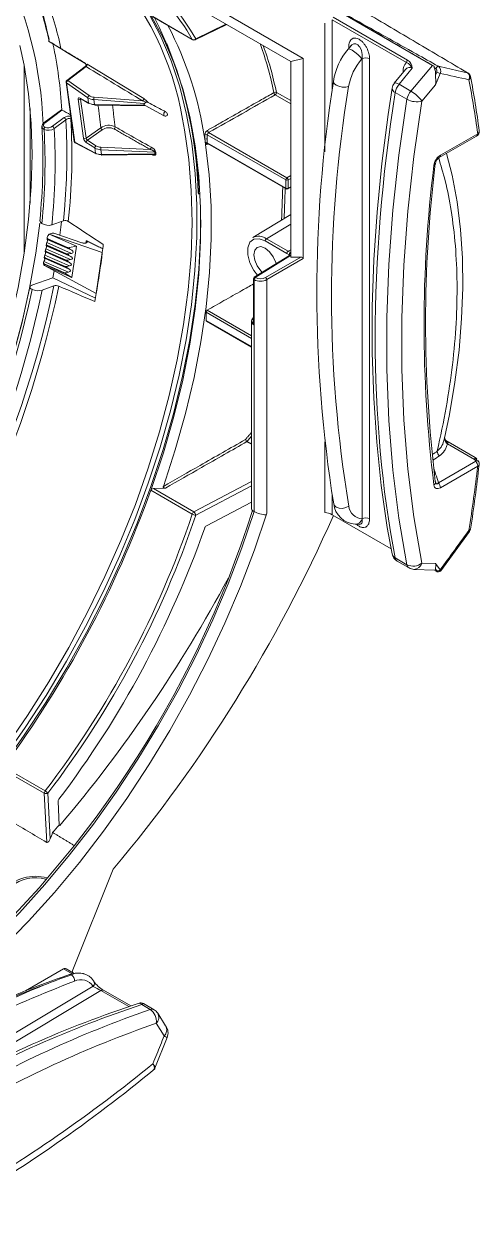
# Model space of a CAD drawing. Extents: x 9.3 to 87, y 1.1 to 68.8.
# Drawn here: x 19.11 to 21.67, y 48.44 to 55.1 of the extents above; entities that cross this region are included whole.
import ezdxf

# ---------------------------------------------------------------- set-up
doc = ezdxf.new("R2010")
doc.units = 0
doc.header["$MEASUREMENT"] = 0
doc.linetypes.add('SLD-Solid', pattern=[0])
doc.layers.add('OBJECT', color=7, linetype='CONTINUOUS')

msp = doc.modelspace()

# ---------------------------------------------------------------- linework, layer by layer
at = {"layer": 'OBJECT', "linetype": 'SLD-Solid', "lineweight": 15}
for p, q in [((19.9478, 55.3276), (20.6813, 54.904)), ((19.8875, 55.3047), (20.6106, 54.8871)), ((19.8293, 55.1419), (20.0605, 55.0085)), ((19.8368, 55.1385), (20.0586, 55.0104)), ((20.844, 54.7291), (20.844, 55.1213)), ((21.2611, 54.8805), (20.844, 55.1213)), ((20.8496, 55.1353), (21.2668, 54.8945)), ((20.8569, 55.1815), (21.4056, 54.8647)), ((20.0746, 55.008), (20.2516, 55.0945)), ((20.0779, 55.0143), (20.2472, 55.097)), ((20.8016, 55.1017), (20.8016, 54.3803)), ((20.9492, 54.9758), (20.9335, 54.9568)), ((20.9363, 54.9692), (20.9363, 54.9556)), ((19.1154, 54.8646), (19.1154, 53.8131)), ((19.4573, 54.8589), (19.354, 54.7808)), ((19.4628, 54.8579), (19.3595, 54.7798)), ((19.4602, 54.8757), (19.4626, 54.8646)), ((19.7859, 54.6785), (19.4683, 54.8711)), ((20.6813, 54.904), (20.6106, 54.8871)), ((20.6106, 54.8871), (20.6106, 53.7892)), ((20.6813, 54.904), (20.6813, 53.7811)), ((21.0098, 54.9008), (21.0109, 54.9021)), ((21.0109, 54.9021), (21.0109, 52.321)), ((21.0529, 52.3206), (21.0529, 54.9019)), ((21.4056, 54.8647), (21.2845, 54.7205)), ((21.2551, 54.842), (21.192, 54.7649)), ((21.2185, 54.7586), (21.2929, 54.8496)), ((21.2446, 54.8291), (21.241, 54.8316)), ((21.241, 54.8316), (21.241, 54.8248)), ((21.423, 54.8105), (21.4298, 54.8273)), ((21.4495, 54.8201), (21.4238, 54.7559)), ((19.3501, 54.7715), (19.3963, 54.4373)), ((19.3528, 54.7677), (19.3991, 54.4336)), ((19.4727, 54.6835), (19.3528, 54.7677)), ((19.3595, 54.7798), (19.4793, 54.6956)), ((20.0084, 54.7216), (20.0086, 54.7218)), ((21.2845, 54.7205), (21.2185, 54.7586)), ((21.3469, 54.6643), (21.4238, 54.7559)), ((19.4483, 54.4558), (19.418, 54.675)), ((19.4292, 54.6818), (19.4768, 54.6541)), ((19.4314, 54.6783), (19.4789, 54.6506)), ((19.4336, 54.6769), (19.4319, 54.6758)), ((19.4319, 54.6758), (19.4623, 54.4566)), ((19.4768, 54.6541), (19.4727, 54.6835)), ((19.7897, 54.6512), (19.5064, 54.6726)), ((19.5064, 54.6726), (19.5102, 54.6457)), ((19.5075, 54.6862), (19.7798, 54.6657)), ((20.012, 54.7101), (20.0116, 54.7097)), ((20.0185, 54.6829), (20.0193, 54.6836)), ((20.0191, 54.6804), (20.02, 54.6811)), ((20.6106, 54.6497), (20.5237, 54.6999)), ((20.5305, 54.7137), (20.6106, 54.6674)), ((21.1969, 54.7127), (21.2629, 54.6746)), ((19.1482, 54.0925), (19.1482, 54.6231)), ((19.3246, 54.6159), (19.2281, 54.5436)), ((19.3267, 54.614), (19.2324, 54.5434)), ((19.5102, 54.6457), (19.7913, 54.6408)), ((19.5116, 54.6423), (19.7973, 54.6373)), ((19.7937, 54.6392), (19.9011, 54.5822)), ((20.0306, 54.6326), (20.0322, 54.6339)), ((20.0351, 54.6219), (20.0333, 54.6204)), ((20.0393, 54.5928), (20.0415, 54.5945)), ((20.0398, 54.5901), (20.0421, 54.592)), ((19.2746, 54.5231), (19.3402, 54.5722)), ((19.3489, 54.5603), (19.2833, 54.5112)), ((19.3489, 54.5603), (19.3511, 54.5214)), ((20.0496, 54.5408), (20.0526, 54.5432)), ((20.055, 54.5309), (20.0519, 54.5284)), ((19.4623, 54.4566), (19.5446, 54.5148)), ((19.5523, 54.5033), (19.4699, 54.445)), ((20.0569, 54.5), (20.0605, 54.5027)), ((20.0573, 54.4972), (20.061, 54.5)), ((20.5825, 54.222), (20.1428, 54.4759)), ((20.1501, 54.4878), (20.5894, 54.2342)), ((21.4444, 54.3473), (21.6536, 54.4681)), ((21.6598, 54.4818), (21.4506, 54.361)), ((19.3991, 54.4336), (19.5158, 54.372)), ((19.4016, 54.4299), (19.5183, 54.3682)), ((19.5117, 54.4014), (19.4637, 54.4327)), ((19.4699, 54.445), (19.518, 54.4137)), ((19.5158, 54.372), (19.5117, 54.4014)), ((19.8488, 54.3783), (19.5453, 54.3916)), ((19.5453, 54.3916), (19.5491, 54.3647)), ((19.546, 54.4055), (19.822, 54.3934)), ((20.0654, 54.4464), (20.0698, 54.4497)), ((20.0718, 54.4373), (20.0673, 54.4338)), ((20.0713, 54.4046), (20.0762, 54.4082)), ((20.0717, 54.4018), (20.0766, 54.4054)), ((20.142, 54.4311), (20.5825, 54.1769)), ((20.1447, 54.4262), (20.5845, 54.1723)), ((19.5491, 54.3647), (19.8489, 54.3691)), ((19.5508, 54.3613), (19.8378, 54.3655)), ((19.8291, 54.3654), (19.8293, 54.3643)), ((20.078, 54.3496), (20.0837, 54.3536)), ((20.0853, 54.341), (20.0794, 54.3368)), ((20.0825, 54.3069), (20.0887, 54.3112)), ((20.0828, 54.3039), (20.0891, 54.3082)), ((20.0874, 54.2504), (20.0944, 54.2551)), ((20.0955, 54.2423), (20.0884, 54.2375)), ((20.0904, 54.2069), (20.098, 54.2117)), ((20.0906, 54.2037), (20.0982, 54.2086)), ((20.5825, 54.1769), (20.5825, 54.222)), ((20.5894, 54.2342), (20.6106, 54.2465)), ((20.6106, 54.2301), (20.5965, 54.222)), ((20.5965, 54.222), (20.5965, 54.1768)), ((20.0991, 54.1443), (20.0911, 54.1499)), ((20.0991, 54.1443), (20.1022, 54.1463)), ((20.102, 54.1416), (20.1024, 54.1419)), ((20.5943, 54.1721), (20.6106, 54.1809)), ((20.5965, 54.1768), (20.6106, 54.1844)), ((19.3357, 53.9929), (19.2705, 53.9694)), ((19.3414, 54.0536), (19.3357, 53.9929)), ((20.6106, 54.0275), (20.3987, 53.899)), ((19.2674, 53.922), (19.2553, 53.9176)), ((20.6106, 53.9733), (20.4747, 53.8922)), ((19.24, 53.8652), (19.2386, 53.8553)), ((19.3802, 53.8103), (19.2419, 53.871)), ((19.2437, 53.8563), (19.2435, 53.855)), ((19.2437, 53.8563), (19.3525, 53.8085)), ((19.2452, 53.9004), (19.2438, 53.8905)), ((19.3828, 53.8279), (19.2446, 53.8886)), ((19.2489, 53.8914), (19.2487, 53.8902)), ((19.3575, 53.8425), (19.2487, 53.8902)), ((19.2553, 53.9176), (19.2489, 53.909)), ((19.2489, 53.8914), (19.3577, 53.8437)), ((19.409, 53.8502), (19.2553, 53.9176)), ((19.2553, 53.9176), (19.5538, 53.8157)), ((19.2865, 53.9216), (19.4384, 53.8697)), ((20.5895, 53.8097), (20.4678, 53.88)), ((20.4747, 53.8922), (20.5965, 53.8219)), ((19.2296, 53.7948), (19.2282, 53.785)), ((19.3697, 53.74), (19.2315, 53.8006)), ((19.2348, 53.83), (19.2334, 53.8201)), ((19.3723, 53.7576), (19.2341, 53.8182)), ((19.375, 53.7752), (19.2367, 53.8358)), ((19.2385, 53.8211), (19.2383, 53.8198)), ((19.3471, 53.7721), (19.2383, 53.8198)), ((19.2385, 53.8211), (19.3473, 53.7733)), ((19.3776, 53.7927), (19.2393, 53.8534)), ((19.3523, 53.8073), (19.2435, 53.855)), ((19.3523, 53.8073), (19.3525, 53.8085)), ((19.3575, 53.8425), (19.3577, 53.8437)), ((19.3653, 53.8074), (19.3644, 53.8009)), ((19.3776, 53.7927), (19.3644, 53.8009)), ((19.3802, 53.8103), (19.3653, 53.8074)), ((19.3705, 53.8426), (19.3696, 53.836)), ((19.3828, 53.8279), (19.3696, 53.836)), ((19.409, 53.8502), (19.3705, 53.8426)), ((19.409, 53.8502), (19.383, 53.6742)), ((19.5538, 53.8157), (19.5197, 53.5852)), ((20.6047, 53.7987), (20.4063, 53.6759)), ((20.6099, 53.7983), (20.4116, 53.6756)), ((20.4692, 53.6749), (20.6672, 53.7892)), ((20.6024, 53.8021), (20.5895, 53.8096)), ((20.6106, 53.83), (20.5966, 53.8219)), ((20.6106, 53.8296), (20.5966, 53.8218)), ((20.5966, 53.8218), (20.6095, 53.8144)), ((20.6024, 53.7973), (20.6024, 53.8021)), ((20.605, 53.7989), (20.6047, 53.7987)), ((20.6106, 53.7892), (20.6672, 53.7892)), ((19.2244, 53.7596), (19.223, 53.7498)), ((19.2292, 53.7417), (19.2249, 53.7464)), ((19.3645, 53.7048), (19.2263, 53.7654)), ((19.228, 53.7507), (19.2279, 53.7494)), ((19.3367, 53.7017), (19.2279, 53.7494)), ((19.228, 53.7507), (19.3369, 53.7029)), ((19.3671, 53.7224), (19.2289, 53.783)), ((19.2292, 53.7417), (19.5197, 53.5852)), ((19.383, 53.6742), (19.2292, 53.7417)), ((19.2333, 53.7859), (19.2331, 53.7846)), ((19.3419, 53.7369), (19.2331, 53.7846)), ((19.2333, 53.7859), (19.3421, 53.7381)), ((19.3419, 53.7369), (19.3421, 53.7381)), ((19.3471, 53.7721), (19.3473, 53.7733)), ((19.3549, 53.7371), (19.354, 53.7305)), ((19.3671, 53.7224), (19.354, 53.7305)), ((19.3697, 53.74), (19.3549, 53.7371)), ((19.3601, 53.7723), (19.3592, 53.7657)), ((19.3723, 53.7576), (19.3592, 53.7657)), ((19.375, 53.7752), (19.3601, 53.7723)), ((20.6813, 53.7811), (20.4763, 53.6627)), ((19.1588, 53.6309), (19.2758, 53.6732)), ((19.2832, 53.7126), (19.2758, 53.6732)), ((19.5151, 53.5596), (19.2758, 53.6732)), ((19.3367, 53.7017), (19.3369, 53.7029)), ((19.3497, 53.7019), (19.3488, 53.6953)), ((19.383, 53.6742), (19.3488, 53.6953)), ((19.3645, 53.7048), (19.3497, 53.7019)), ((20.4016, 53.6674), (20.4016, 53.4233)), ((20.4043, 53.6635), (20.4043, 53.4099)), ((20.4056, 52.362), (20.4056, 53.6627)), ((20.4763, 52.3533), (20.4763, 53.6627)), ((19.2817, 53.628), (19.2165, 53.6045)), ((20.3909, 53.3324), (20.1357, 53.4797)), ((20.1428, 53.4918), (20.3909, 53.3485)), ((20.1359, 53.4344), (20.3909, 53.2872)), ((20.138, 53.4298), (20.3909, 53.2838)), ((20.3909, 53.4299), (20.3909, 52.377)), ((20.4016, 53.4329), (20.4016, 53.4329)), ((20.8016, 52.7535), (20.8016, 52.3567)), ((21.472, 52.7674), (21.4733, 52.7736)), ((21.4902, 52.7419), (21.6414, 52.6545)), ((21.6458, 52.6654), (21.4946, 52.7527)), ((21.6492, 52.6436), (21.44, 52.5229)), ((21.4506, 52.4955), (21.6598, 52.6163)), ((21.6582, 52.6436), (21.6505, 52.6545)), ((20.0678, 52.3594), (20.3909, 52.5296)), ((20.0586, 52.3475), (19.8262, 52.4816)), ((19.9078, 52.4934), (19.841, 52.4904)), ((19.841, 52.4904), (20.0678, 52.3594)), ((20.3909, 52.5064), (20.0779, 52.3415)), ((20.1377, 52.2817), (20.3909, 52.4151)), ((20.844, 52.3436), (20.844, 52.4531)), ((21.1743, 52.1529), (20.844, 52.3436)), ((20.972, 52.2906), (20.999, 52.2895)), ((21.4522, 52.0292), (21.6135, 52.2504)), ((21.2629, 52.0633), (21.1969, 52.1014)), ((21.2085, 52.0832), (21.2745, 52.0451)), ((21.4238, 52.0697), (21.3469, 52.0726)), ((21.4238, 52.0697), (21.4496, 52.0351)), ((21.3023, 52.0371), (21.4186, 52.0328)), ((21.4299, 52.0296), (21.423, 52.0388)), ((18.9996, 50.9287), (19.2327, 50.7941)), ((19.2281, 50.7813), (18.9994, 50.9132)), ((19.2416, 50.5055), (19.2281, 50.7813)), ((19.2485, 50.7816), (19.2612, 50.5246)), ((19.3121, 50.6028), (19.3056, 50.7346)), ((19.6151, 50.3555), (19.3887, 49.7897)), ((19.336, 49.7954), (19.1234, 49.6727)), ((19.336, 49.7954), (19.3842, 49.7675)), ((19.3965, 49.7706), (19.351, 49.7969)), ((19.3887, 49.7897), (19.3839, 49.7778)), ((19.5026, 49.698), (18.3521, 49.0103)), ((18.3734, 48.9735), (19.5457, 49.6743)), ((19.5067, 49.7256), (19.5063, 49.7262)), ((19.5457, 49.6743), (19.7019, 49.5841)), ((19.713, 49.5878), (19.5607, 49.6758)), ((19.7746, 49.5954), (19.8222, 49.5679)), ((19.8437, 49.567), (19.7849, 49.601)), ((19.909, 49.476), (19.8646, 49.5469)), ((19.8562, 49.4906), (19.9006, 49.4196)), ((19.8483, 49.2384), (19.9176, 49.4105))]:
    msp.add_line(p, q, dxfattribs=at)
at = {"layer": 'OBJECT', "linetype": 'SLD-Solid', "lineweight": 15, "flags": 128}
for points in [[(19.7104, 55.3123), (19.7419, 55.2697), (19.8168, 55.153), (19.8829, 55.0262), (19.9401, 54.8898), (19.9879, 54.7443), (20.0264, 54.5902), (20.0553, 54.4281), (20.0745, 54.2587), (20.0839, 54.0827), (20.0835, 53.9007), (20.0733, 53.7134), (20.0582, 53.5608)], [(19.8285, 55.1424), (19.8968, 55.0156), (19.9558, 54.8789), (20.0054, 54.7327), (20.0453, 54.5776), (20.0753, 54.4144), (20.0954, 54.2435), (20.1055, 54.0658), (20.1055, 53.8818), (20.0954, 53.6925), (20.0753, 53.4984), (20.0453, 53.3004), (20.0054, 53.0993), (19.9558, 52.8959), (19.8968, 52.691), (19.8285, 52.4855)], [(19.257, 54.9972), (19.2604, 54.9951), (19.3233, 54.957)], [(19.0917, 54.976), (19.1151, 54.8662), (19.1396, 54.7057), (19.1544, 54.5382), (19.1593, 54.3642), (19.1544, 54.1845), (19.1396, 53.9999), (19.1151, 53.8112), (19.0809, 53.619), (19.0372, 53.4242), (18.9841, 53.2276), (18.9219, 53.03), (18.8508, 52.8323), (18.7711, 52.6352), (18.6832, 52.4395), (18.5874, 52.2462), (18.4841, 52.0559), (18.3738, 51.8695), (18.2568, 51.6877), (18.1338, 51.5113), (18.0051, 51.341), (17.8713, 51.1776), (17.733, 51.0216), (17.5908, 50.8738), (17.4452, 50.7347), (17.2968, 50.605), (17.1463, 50.4851), (16.9943, 50.3756), (16.8414, 50.2769)], [(19.3233, 54.957), (19.3583, 54.9358), (19.4621, 54.8728)], [(20.444, 54.9834), (20.4424, 54.9824), (20.441, 54.9813)], [(21.0098, 54.9008), (21.0002, 54.9131), (20.9867, 54.9268), (20.9711, 54.9398), (20.9558, 54.9503), (20.9432, 54.9566), (20.9351, 54.9578), (20.9335, 54.9568)], [(20.9497, 54.9754), (20.9536, 54.9803), (20.9641, 54.986), (20.9754, 54.9862), (20.987, 54.9806), (20.9975, 54.9694), (20.9983, 54.9682), (21.0074, 54.9487), (21.0119, 54.9252), (21.0109, 54.9021), (21.0109, 54.9021), (21.0109, 54.9021)], [(19.4628, 54.8579), (19.4613, 54.8587), (19.46, 54.8592), (19.4588, 54.8594), (19.4578, 54.8591), (19.4573, 54.8589)], [(21.6048, 54.8224), (21.6034, 54.8231), (21.6018, 54.8236)], [(19.3595, 54.7798), (19.358, 54.7807), (19.3567, 54.7812), (19.3554, 54.7813), (19.3544, 54.7811), (19.354, 54.7808)], [(20.9354, 54.7463), (20.9192, 54.7431), (20.9001, 54.7435), (20.8811, 54.7475), (20.8649, 54.7544), (20.854, 54.7633), (20.8499, 54.7727), (20.8501, 54.7749)], [(21.1792, 54.7362), (21.1573, 54.5897), (21.1222, 54.314), (21.0956, 54.0419), (21.0777, 53.7739), (21.0685, 53.5102), (21.068, 53.2515), (21.0762, 52.998), (21.093, 52.7501), (21.1186, 52.5083), (21.1527, 52.273), (21.1796, 52.1237)], [(21.192, 54.7649), (21.194, 54.7662), (21.1981, 54.7665), (21.2037, 54.7653), (21.2106, 54.7627), (21.2185, 54.7586)], [(19.4302, 54.6788), (19.4301, 54.6788), (19.431, 54.6785), (19.4314, 54.6783)], [(21.2629, 54.6746), (21.2179, 54.3612), (21.1841, 54.0522), (21.1615, 53.7482), (21.1502, 53.4499), (21.1502, 53.1578), (21.1615, 52.8725), (21.1841, 52.5946), (21.2179, 52.3247), (21.2629, 52.0633)], [(21.3469, 52.0726), (21.3022, 52.3321), (21.2686, 52.6), (21.2462, 52.8758), (21.235, 53.1589), (21.235, 53.4488), (21.2462, 53.7449), (21.2686, 54.0466), (21.3022, 54.3532), (21.3469, 54.6643)], [(19.5116, 54.6423), (19.5115, 54.6424), (19.5111, 54.6427), (19.5107, 54.6434), (19.5104, 54.6444), (19.5102, 54.6457)], [(19.9011, 54.5822), (19.8996, 54.5833), (19.8981, 54.5868), (19.898, 54.5916), (19.8995, 54.597), (19.9023, 54.6022), (19.9059, 54.6064)], [(17.0394, 49.4124), (17.0558, 49.4181), (17.2117, 49.4784), (17.3689, 49.5508), (17.5269, 49.6351), (17.6848, 49.7308), (17.8422, 49.8377), (17.9985, 49.9553), (18.1529, 50.0832), (18.3049, 50.2207), (18.454, 50.3675), (18.5994, 50.5229), (18.7406, 50.6863), (18.8771, 50.857), (19.0084, 51.0344), (19.1338, 51.2178), (19.253, 51.4065), (19.3654, 51.5996), (19.4706, 51.7965), (19.5682, 51.9964), (19.6578, 52.1984), (19.739, 52.4019), (19.8116, 52.6059), (19.8752, 52.8096), (19.9296, 53.0124), (19.9745, 53.2133), (20.0099, 53.4115), (20.0355, 53.6064), (20.0513, 53.7971), (20.0571, 53.9828), (20.053, 54.1629), (20.039, 54.3366), (20.0152, 54.5032), (20.0037, 54.5636)], [(20.1332, 54.4215), (20.1535, 54.2515), (20.1638, 54.0747), (20.1644, 53.8918), (20.155, 53.7036), (20.1358, 53.5106), (20.1068, 53.3138), (20.0682, 53.1138), (20.0201, 52.9115), (19.9626, 52.7076), (19.8961, 52.5029)], [(20.1436, 54.4265), (20.1442, 54.4264), (20.1447, 54.4261)], [(19.5491, 54.3647), (19.5494, 54.3634), (19.5498, 54.3624), (19.5502, 54.3617), (19.5506, 54.3614), (19.5508, 54.3613)], [(21.4733, 52.7736), (21.5012, 52.9056), (21.5321, 53.088), (21.5549, 53.2676), (21.5694, 53.4439), (21.5757, 53.6161), (21.5736, 53.7838), (21.5631, 53.9449), (21.5441, 54.0998), (21.5166, 54.2487), (21.4855, 54.3711)], [(20.0942, 54.1431), (20.0942, 54.143), (20.0942, 54.1431)], [(20.1067, 53.9992), (20.1054, 53.9111), (20.0951, 53.7201), (20.0748, 53.5244), (20.0445, 53.3248), (20.0044, 53.1221), (19.9544, 52.917), (19.895, 52.7104), (19.8263, 52.5031), (19.7485, 52.296), (19.6621, 52.0898), (19.5672, 51.8854), (19.4644, 51.6836), (19.3541, 51.4852), (19.2365, 51.291), (19.1124, 51.1017), (18.982, 50.9181), (18.846, 50.741), (18.7049, 50.5711), (18.5592, 50.4089), (18.4095, 50.2553), (18.2565, 50.1107), (18.1007, 49.9758), (17.9428, 49.8511), (17.7833, 49.737)], [(19.3248, 53.989), (19.321, 53.9574), (19.315, 53.9119)], [(19.2033, 53.9798), (19.1809, 53.8115), (19.146, 53.6158), (19.1015, 53.4175), (19.0474, 53.2174), (18.9841, 53.0162), (18.9117, 52.8149), (18.8306, 52.6143), (18.741, 52.4151), (18.6435, 52.2183), (18.5383, 52.0246), (18.426, 51.8348), (18.3069, 51.6498), (18.1816, 51.4703), (18.0506, 51.2969), (17.9144, 51.1306), (17.7736, 50.9718), (17.6287, 50.8214), (17.4805, 50.6799), (17.3294, 50.5478), (17.2939, 50.5185)], [(20.4678, 53.88), (20.4339, 53.8926), (20.4041, 53.89), (20.382, 53.8723), (20.3702, 53.8417), (20.3702, 53.802), (20.382, 53.7578), (20.4041, 53.7146), (20.4247, 53.6873)], [(20.4512, 53.7037), (20.4433, 53.7114), (20.4225, 53.7394), (20.4087, 53.7714), (20.4038, 53.8025), (20.4087, 53.8279), (20.4225, 53.8439), (20.4433, 53.8479), (20.4678, 53.8394), (20.4923, 53.8197), (20.513, 53.7917), (20.5269, 53.7597), (20.529, 53.7518)], [(20.6053, 53.7993), (20.6053, 53.7993), (20.605, 53.7989), (20.605, 53.7989)], [(20.4043, 53.6635), (20.4031, 53.6643), (20.4023, 53.6653), (20.4018, 53.6663), (20.4016, 53.6674), (20.4016, 53.6674)], [(20.0582, 53.5608), (20.0534, 53.5216), (20.0238, 53.3259), (19.9846, 53.1272), (19.936, 52.9262), (19.8782, 52.7237), (19.8114, 52.5206), (19.7358, 52.3174), (19.6518, 52.1152), (19.5597, 51.9146), (19.4598, 51.7164), (19.3525, 51.5214), (19.2383, 51.3304), (19.1175, 51.144), (18.9907, 50.9631), (18.8583, 50.7882), (18.7209, 50.6202), (18.5789, 50.4596), (18.433, 50.3071), (18.2837, 50.1632), (18.1316, 50.0285), (18.0132, 49.9317)], [(20.4016, 53.4297), (20.401, 53.4298), (20.3998, 53.4302)], [(21.4853, 52.7452), (21.486, 52.7477), (21.4864, 52.75), (21.4866, 52.7521), (21.4866, 52.754), (21.4864, 52.7555), (21.486, 52.7568), (21.4854, 52.7578), (21.4846, 52.7585)], [(21.6546, 52.6574), (21.6547, 52.6574), (21.6553, 52.6568)], [(21.6624, 52.6465), (21.6624, 52.6465), (21.663, 52.6459)], [(21.4218, 52.5306), (21.4226, 52.5281), (21.4227, 52.5273)], [(21.4229, 52.526), (21.423, 52.5259), (21.4228, 52.5273)], [(20.9369, 52.3926), (20.9207, 52.3837), (20.9017, 52.3793), (20.8826, 52.38), (20.8664, 52.3857), (20.8555, 52.3956), (20.8517, 52.405)], [(20.4056, 52.362), (20.3369, 52.1589), (20.2595, 51.956), (20.1738, 51.7542), (20.0799, 51.5542), (19.9784, 51.3569), (19.8695, 51.1629), (19.7538, 50.973), (19.6316, 50.788), (19.5035, 50.6086), (19.3699, 50.4356), (19.2314, 50.2694), (19.0885, 50.111), (18.9418, 49.9607), (18.7918, 49.8193), (18.6391, 49.6873), (18.4844, 49.5652), (18.3282, 49.4534), (18.1711, 49.3525)], [(20.4763, 52.3533), (20.4069, 52.1467), (20.3285, 51.9404), (20.2416, 51.7351), (20.1465, 51.5316), (20.0435, 51.3308), (19.933, 51.1334), (19.8155, 50.9402), (19.6914, 50.7519), (19.5612, 50.5693), (19.4255, 50.3932), (19.2847, 50.2241), (19.1394, 50.0628), (18.9902, 49.9099), (18.8377, 49.766), (18.6825, 49.6317), (18.5251, 49.5075), (18.3662, 49.3938), (18.2065, 49.2912)], [(21.6135, 52.2504), (21.6136, 52.2505), (21.6135, 52.2517), (21.6124, 52.2535), (21.6105, 52.2558)], [(21.4246, 52.0285), (21.4259, 52.0272), (21.426, 52.0271)], [(19.5065, 49.726), (19.5061, 49.7265), (19.5036, 49.7296)], [(19.8399, 49.2283), (19.8481, 49.2379), (19.8483, 49.2393)]]:
    msp.add_lwpolyline(points, dxfattribs=at)
at = {"layer": 'OBJECT', "linetype": 'SLD-Solid', "lineweight": 15}
for centre, radius, start, end in [((17.0179, 54.4547), 2.2054, 2.0511, 26.90636), ((18.3518, 54.286), 1.6751, 9.54145, 43.1144), ((18.9676, 54.3857), 1.2571, 29.79543, 51.96944), ((18.9774, 54.3834), 1.2685, 29.82497, 49.81112), ((17.2999, 54.5207), 2.0691, 12.24603, 20.78312), ((17.8305, 54.1014), 2.2636, 1.11859, 27.09901), ((18.1165, 54.1512), 2.0344, 8.45575, 27.42948), ((19.2622, 55.0057), 0.01, 192.55392, 238.78019), ((19.258, 55.0049), 0.0057, 194.30561, 245.0215), ((19.259, 55), 0.00344, 183.33875, 234.98265), ((17.7346, 54.0915), 2.3573, 1.37758, 22.3464), ((20.0657, 55.0253), 0.0165, 244.67522, 317.83817), ((20.0632, 55.0131), 0.00536, 210.10008, 239.65914), ((20.068, 55.0215), 0.015, 240.00269, 296.05256), ((20.071, 55.0139), 0.00694, 301.63181, 2.94791), ((16.6792, 54.4475), 2.6531, 3.59359, 11.72347), ((19.3253, 54.9598), 0.00345, 183.15602, 234.94437), ((21.2268, 54.7122), 0.3819, 140.17485, 170.55263), ((19.4464, 54.8737), 0.0183, 306.55071, 338.98583), ((19.4554, 54.8687), 0.0131, 304.22283, 10.73117), ((19.4724, 54.8622), 0.00985, 114.98054, 151.15483), ((21.2455, 54.6921), 0.3149, 138.48006, 170.09422), ((21.0317, 54.8608), 0.0462, 62.65893, 116.76846), ((21.2968, 54.8372), 0.0561, 129.53257, 185.77365), ((21.2781, 54.8255), 0.0282, 58.26522, 144.39578), ((21.2842, 54.8794), 0.0231, 139.08813, 177.29479), ((21.2371, 54.824), 0.0614, 24.64113, 66.98629), ((21.2372, 54.8472), 0.0558, 2.40269, 57.9797), ((21.4926, 55.0162), 0.1747, 240.11725, 243.47071), ((21.4406, 54.8431), 0.0166, 93.93924, 165.98006), ((21.4212, 54.8341), 0.0315, 333.64333, 54.56782), ((21.3324, 54.8178), 0.0909, 355.38203, 21.70224), ((20.7932, 54.7748), 0.6309, 358.28348, 3.24367), ((21.4155, 54.8341), 0.0158, 334.25938, 55.37709), ((21.4602, 54.8802), 0.0611, 240.08719, 259.8456), ((21.5831, 54.7987), 0.0311, 332.55014, 52.92342), ((21.5895, 54.7966), 0.03, 10.77105, 59.25048), ((21.6004, 54.8), 0.0187, 303.50517, 6.84606), ((16.5183, 53.8264), 5.1936, 7.43095, 10.83149), ((19.36, 54.7728), 0.01, 127.06677, 187.87876), ((19.3553, 54.7724), 0.0053, 190.05695, 241.75364), ((19.3686, 54.7669), 0.0158, 125.43146, 177.10159), ((28.3046, 53.5951), 7.5473, 171.00669, 189.07245), ((28.0457, 53.5741), 7.2063, 170.63832, 189.43642), ((21.2385, 54.7269), 0.06, 140.72169, 171.06325), ((21.2061, 54.738), 0.0269, 183.86261, 250.09047), ((21.2934, 54.6953), 0.098, 139.7594, 169.79432), ((21.3594, 54.6572), 0.098, 139.7594, 169.79432), ((21.1822, 54.5444), 0.2037, 36.04773, 59.83438), ((19.4243, 54.6871), 0.0137, 242.52618, 303.99599), ((19.4339, 54.6822), 0.00473, 185.57955, 237.5593), ((19.4885, 54.6827), 0.0158, 125.4305, 177.10049), ((19.5098, 54.7405), 0.068, 236.92073, 267.16511), ((19.5099, 54.7151), 0.0694, 241.43237, 270.18716), ((19.4815, 54.6546), 0.00473, 185.56412, 237.58884), ((19.5108, 54.7428), 0.0567, 236.31179, 266.6994), ((19.5626, 54.6751), 0.0563, 168.59455, 182.54415), ((19.7693, 54.6786), 0.0166, 309.22165, 359.72627), ((19.7412, 54.6017), 0.0888, 38.41297, 59.76861), ((19.8027, 54.6443), 0.015, 57.55573, 109.16519), ((20.5248, 54.7018), 0.0132, 64.2368, 127.93156), ((20.5326, 54.7131), 0.016, 183.31974, 235.97641), ((20.5158, 54.7123), 0.0147, 302.3026, 5.23222), ((21.3178, 54.7748), 0.1143, 241.28112, 284.75497), ((19.8914, 54.5811), 0.0291, 27.60346, 60.09342), ((19.9105, 54.5878), 0.00875, 345.59773, 12.09571), ((15.922, 54.335), 3.2986, 354.02472, 3.28796), ((19.239, 54.523), 0.0233, 117.6944, 186.15771), ((19.2301, 54.5402), 0.00401, 54.44013, 119.46627), ((19.2484, 54.5587), 0.0441, 248.75485, 306.31894), ((19.2661, 54.5077), 0.0176, 11.48351, 61.0234), ((19.3668, 54.5349), 0.0458, 77.60182, 125.53407), ((19.3317, 54.5568), 0.0176, 11.48027, 61.02294), ((15.9285, 54.3584), 3.4265, 354.89612, 2.72518), ((19.3676, 54.5365), 0.0302, 73.13667, 128.25424), ((15.9294, 54.3566), 3.4533, 353.88426, 3.46851), ((19.3901, 54.5669), 0.0138, 155.13591, 186.04977), ((19.5897, 54.4495), 0.0794, 63.05783, 124.60652), ((19.9082, 54.5952), 0.0148, 241.46167, 312.22476), ((15.9273, 54.319), 3.305, 354.08992, 3.22802), ((19.2414, 54.5062), 0.0144, 128.37573, 184.59225), ((19.2497, 54.558), 0.0576, 246.75422, 305.64905), ((15.944, 54.3187), 3.3449, 354.00522, 3.29865), ((19.4546, 54.4679), 0.0137, 242.52604, 303.99638), ((19.4846, 54.4631), 0.037, 191.5003, 235.57629), ((19.4797, 54.4598), 0.0177, 190.51927, 236.55739), ((19.5634, 54.519), 0.0193, 192.4747, 234.60182), ((19.59, 54.4487), 0.0663, 63.28545, 124.65855), ((19.6094, 54.5204), 0.0162, 309.67275, 359.36444), ((20.1587, 54.4746), 0.0299, 121.32253, 177.24853), ((20.1356, 54.4623), 0.0154, 62.40593, 116.42761), ((20.1574, 54.4751), 0.0146, 119.62876, 176.93043), ((20.1591, 54.5011), 0.016, 183.30171, 235.98083), ((21.6386, 54.4941), 0.03, 299.99731, 7.69976), ((21.6458, 54.4799), 0.0141, 303.38519, 7.92741), ((21.6507, 54.4969), 0.0176, 300.92181, 3.76353), ((19.4062, 54.4387), 0.01, 187.87876, 242.17222), ((19.4016, 54.4383), 0.0053, 190.05694, 241.75343), ((19.4042, 54.4343), 0.00516, 188.25925, 239.98654), ((19.4788, 54.4327), 0.0151, 125.77016, 180.35953), ((19.5269, 54.4015), 0.0151, 125.77241, 180.35728), ((19.5467, 54.4592), 0.0676, 238.80536, 268.80082), ((19.5473, 54.4616), 0.0562, 238.54943, 268.66052), ((19.5923, 54.3962), 0.0472, 168.67067, 185.60261), ((19.8117, 54.4058), 0.0162, 309.67948, 359.27437), ((19.8121, 54.3652), 0.0434, 15.27682, 68.69746), ((20.1355, 54.4366), 0.0154, 62.41913, 116.42819), ((17.5944, 54.0387), 2.5676, 8.83437, 9.22692), ((20.1343, 54.4185), 0.0148, 58.72961, 101.05698), ((17.5025, 54.0244), 2.6605, 8.5851, 8.83517), ((20.1414, 54.4179), 0.00897, 68.62308, 155.81064), ((20.1371, 54.4314), 0.0106, 248.38307, 302.55751), ((19.8526, 54.4507), 0.2901, 356.13938, 359.91717), ((20.1472, 54.4307), 0.00519, 175.74327, 244.20117), ((20.1484, 54.4228), 0.00554, 137.89493, 183.36741), ((19.5468, 54.4342), 0.0696, 243.52177, 271.82345), ((19.5209, 54.3727), 0.00516, 188.25941, 239.98638), ((19.5502, 54.4256), 0.0622, 251.44256, 271.81204), ((19.8477, 54.366), 0.0123, 59.76275, 85.16334), ((19.8478, 54.3567), 0.0124, 59.53361, 84.86308), ((21.4919, 54.2947), 0.0782, 121.87163, 173.43835), ((21.4676, 54.3088), 0.0449, 121.35117, 175.24729), ((21.4364, 54.3592), 0.0143, 302.99521, 7.4687), ((28.6142, 53.4073), 7.2555, 172.90382, 187.09615), ((28.7543, 53.4239), 7.3867, 173.05392, 186.94608), ((21.4111, 54.3152), 0.012, 285.09852, 347.06564), ((20.5979, 54.2213), 0.0154, 123.22948, 177.34813), ((20.5895, 54.2357), 0.0154, 242.65608, 296.76641), ((20.5807, 54.221), 0.0159, 3.5209, 56.4791), ((20.0909, 54.1324), 0.0145, 39.44906, 55.4057), ((20.5874, 54.1763), 0.00495, 173.83731, 234.84475), ((20.5895, 54.1905), 0.0154, 242.65608, 296.76641), ((20.5895, 54.1809), 0.01, 240.00269, 298.26557), ((20.5915, 54.1763), 0.00501, 303.63277, 5.55224), ((19.2226, 53.9961), 0.0191, 179.37948, 245.60562), ((19.3447, 53.9613), 0.0329, 56.11823, 106.03003), ((19.2524, 54.033), 0.0661, 235.23141, 285.90372), ((19.2763, 53.8921), 0.0312, 70.93121, 106.70337), ((19.2295, 53.8827), 0.0165, 330.19896, 12.76143), ((15.5342, 54.2972), 4.0483, 353.16832, 353.80026), ((20.4312, 53.8341), 0.0726, 53.09471, 116.54557), ((20.4832, 53.8793), 0.0154, 123.22976, 177.34794), ((19.2191, 53.8124), 0.0165, 330.1952, 12.76874), ((19.2248, 53.8475), 0.0161, 329.62241, 13.33799), ((19.3111, 53.7154), 0.1007, 58.08012, 65.86176), ((19.3606, 53.8284), 0.0215, 247.76742, 282.64182), ((19.3163, 53.7506), 0.1007, 58.08012, 65.86176), ((19.3658, 53.8636), 0.0215, 247.76711, 282.64212), ((15.3127, 54.3255), 4.2716, 350.02039, 353.14565), ((20.6049, 53.809), 0.0153, 122.58127, 177.70494), ((20.6177, 53.8014), 0.0154, 122.60437, 177.39687), ((20.598, 53.7945), 0.00883, 55.55733, 60.05354), ((20.6173, 53.801), 0.0143, 117.63473, 176.75591), ((20.607, 53.7942), 0.00506, 54.90028, 117.76843), ((20.6077, 53.7942), 0.00544, 57.87415, 120.55247), ((20.6007, 53.7991), 0.0176, 55.55698, 60.05313), ((20.601, 53.8128), 0.0169, 301.71298, 304.48679), ((19.2144, 53.7771), 0.0161, 329.61818, 13.34585), ((19.3007, 53.6449), 0.1008, 58.08473, 65.85738), ((19.3502, 53.758), 0.0215, 247.76656, 282.64215), ((19.3059, 53.6801), 0.1008, 58.08424, 65.85787), ((19.3554, 53.7932), 0.0215, 247.76742, 282.64182), ((19.2955, 53.6097), 0.1008, 58.08403, 65.85763), ((19.345, 53.7228), 0.0215, 247.76742, 282.64182), ((20.4116, 53.6674), 0.01, 121.76021, 180), ((20.4191, 53.6627), 0.0149, 120.39937, 177.11349), ((20.4278, 53.7012), 0.0445, 238.06899, 240.04815), ((20.4209, 53.662), 0.0154, 122.60437, 177.39687), ((20.4409, 53.7309), 0.0768, 242.60898, 297.39102), ((20.4087, 53.6714), 0.00506, 54.89818, 117.77052), ((20.4317, 53.7079), 0.0381, 238.13099, 239.9785), ((20.4409, 53.7295), 0.0615, 242.61, 297.39024), ((20.4609, 53.662), 0.0154, 2.60531, 57.39442), ((13.6865, 54.7674), 5.5799, 316.94823, 348.14934), ((13.72, 54.7476), 5.558, 316.94331, 348.16454), ((13.7127, 54.7516), 5.6221, 316.88107, 348.2268), ((13.6275, 54.8006), 5.7745, 316.8236, 348.28427), ((13.6233, 54.8029), 5.8066, 316.79477, 348.31309), ((19.1923, 53.6812), 0.0804, 246.14667, 287.54235), ((19.2938, 53.5894), 0.0405, 67.12341, 107.37282), ((15.0849, 54.3639), 4.5027, 349.45306, 350.04151), ((20.1505, 53.4791), 0.0148, 121.36178, 177.79653), ((20.1405, 53.4339), 0.00469, 173.53101, 238.50696), ((20.4139, 53.4302), 0.0225, 111.71085, 244.62507), ((20.4184, 53.4237), 0.0198, 160.66879, 224.12209), ((20.4154, 53.4379), 0.0147, 159.87489, 199.88682), ((20.4367, 53.423), 0.035, 179.60228, 201.94292), ((20.3763, 52.7719), 0.0207, 198.17295, 237.80943), ((21.5144, 52.7739), 0.0409, 162.19782, 224.54906), ((21.4935, 52.7759), 0.0195, 176.4037, 242.91641), ((21.4653, 52.7582), 0.0298, 326.67647, 349.37853), ((21.4771, 52.7042), 0.0443, 184.71739, 222.86578), ((21.6165, 52.6709), 0.0298, 326.67601, 349.3813), ((21.6517, 52.6391), 0.0185, 80.95385, 123.63471), ((21.6308, 52.6394), 0.03, 35.36431, 59.99974), ((14.9753, 53.3311), 6.7292, 350.87222, 353.97387), ((21.6594, 52.6282), 0.0185, 80.9274, 123.59952), ((21.6138, 52.6142), 0.046, 2.63903, 39.77237), ((21.6572, 52.6274), 0.0114, 283.05123, 348.12318), ((21.6386, 52.6286), 0.03, 353.3298, 35.3426), ((21.4045, 52.5264), 0.0182, 302.18796, 2.90262), ((14.1114, 54.5271), 6.0698, 323.64186, 340.30679), ((19.8502, 52.473), 0.0255, 145.84627, 160.31295), ((19.8413, 52.4715), 0.0189, 90.71399, 132.23045), ((21.4046, 52.4934), 0.046, 2.63903, 39.77237), ((20.98, 52.4195), 0.1291, 186.42844, 266.6031), ((21.0148, 52.3993), 0.0782, 184.96402, 267.41294), ((14.7637, 54.1605), 5.9119, 310.66954, 342.34674), ((14.9334, 54.0761), 5.4089, 322.64267, 341.36139), ((14.9289, 54.0786), 5.4342, 322.64683, 341.35699), ((13.2296, 55.7058), 8.3307, 320.04056, 336.17054), ((20.0807, 52.34), 0.0233, 123.4029, 161.25493), ((20.0837, 52.3947), 0.0535, 241.99705, 263.74872), ((20.0529, 52.3393), 0.0251, 5.10698, 53.52389), ((20.4137, 52.3845), 0.0239, 198.13822, 250.24562), ((20.4775, 52.4932), 0.1497, 241.26353, 268.23401), ((20.7922, 52.2505), 0.1065, 60.91148, 84.95566), ((21.0316, 52.2795), 0.0462, 62.49118, 116.49558), ((14.8507, 54.1251), 5.5941, 322.85853, 340.63466), ((20.1482, 52.2636), 0.021, 119.98955, 161.62738), ((20.9717, 52.3314), 0.0408, 270.90175, 345.55591), ((21.6085, 52.2664), 0.0108, 280.57155, 345.06508), ((21.5893, 52.2681), 0.03, 323.90651, 351.12715), ((21.2122, 52.1311), 0.0334, 192.68254, 242.79423), ((21.2385, 52.1352), 0.06, 190.96045, 240.00269), ((21.2222, 52.1047), 0.0256, 187.58703, 237.39212), ((21.2975, 52.1346), 0.0793, 244.1043, 308.52908), ((21.2882, 52.0666), 0.0256, 187.58703, 237.39212), ((21.3001, 52.0856), 0.0485, 272.5176, 344.43346), ((21.2412, 52.0586), 0.1829, 353.79818, 3.5076), ((21.3045, 52.0971), 0.06, 240.00269, 267.89758), ((21.438, 52.0411), 0.0183, 229.32095, 320.01868), ((21.4364, 52.0444), 0.0161, 246.09142, 324.74986), ((13.2156, 55.771), 7.9962, 319.71608, 331.772), ((19.2508, 50.7803), 0.0227, 142.56064, 177.5181), ((19.1868, 50.7196), 0.0875, 45.09676, 58.32269), ((19.2379, 50.8037), 0.0245, 246.23742, 295.66659), ((19.3263, 50.7347), 0.0206, 141.87319, 180.43812), ((35.6667, 78.2512), 32.2429, 238.93517, 239.375), ((19.1779, 50.0858), 0.2297, 73.35974, 139.50438), ((19.177, 50.1043), 0.2033, 72.73613, 131.77656), ((19.3447, 49.7831), 0.0151, 65.67711, 125.63515), ((21.5202, 43.5282), 6.596, 109.02382, 119.38672), ((19.4149, 49.6552), 0.1176, 70.90094, 112.37599), ((19.3748, 49.7496), 0.0152, 63.59014, 107.7477), ((19.4233, 49.6764), 0.0963, 33.52588, 115.72167), ((19.3568, 49.7313), 0.0403, 352.71917, 52.21279), ((19.4337, 49.652), 0.0828, 33.71762, 116.47798), ((21.586, 43.4221), 6.7122, 110.3696, 119.32775), ((21.7044, 43.6558), 6.5371, 112.05516, 121.06762), ((21.6534, 43.7545), 6.3838, 110.70057, 121.13977), ((19.4855, 49.7146), 0.0238, 315.88135, 28.5901), ((19.486, 49.7143), 0.0236, 315.86402, 28.49516), ((19.1221, 48.9569), 0.8331, 59.44448, 62.80056), ((19.6486, 49.8251), 0.1733, 215.06455, 239.51111), ((19.5544, 49.6621), 0.0151, 65.67711, 125.63515), ((21.7737, 43.464), 6.4612, 108.15922, 119.54866), ((21.8315, 43.3998), 6.5281, 108.36524, 119.42438), ((19.7702, 49.5787), 0.0265, 57.00559, 112.704), ((21.9366, 43.491), 6.4343, 109.18443, 120.28727), ((19.832, 49.5443), 0.0256, 62.60895, 112.40623), ((19.7778, 49.5023), 0.0793, 351.46874, 55.89898), ((19.8137, 49.515), 0.06, 32.09403, 60.00269), ((19.8233, 49.5243), 0.0471, 314.28087, 28.75967), ((21.9547, 43.4592), 6.386, 109.18444, 120.28727), ((19.8678, 49.4534), 0.0471, 314.28098, 28.75956), ((19.8588, 49.4362), 0.0638, 336.24478, 38.40242), ((14.4408, 55.8725), 8.5324, 300.20934, 309.23839), ((14.3447, 55.9356), 8.6717, 300.21004, 309.40294)]:
    msp.add_arc(centre, radius, start, end, dxfattribs=at)
for centre, major_axis, ratio, start_param, end_param in [((32.6692, 42.6564), (35.4141, -23.212), 0.077118, 1.993322, 2.002936), ((19.4317, 54.6665), (-0.0116, 0.0163), 0.469692, 5.48122, 7.016816), ((19.4389, 54.6717), (-0.00602, 0.008), 0.468412, 0.399636, 0.720829), ((26.6436, 56.6622), (3.8974, 6.9871), 0.567295, 2.146516, 2.548978), ((5.9173, 58.1352), (32.7202, -15.9326), 0.080123, 1.186243, 1.187863), ((19.5212, 54.6765), (0.0495, 0.0073), 0.626701, 4.050802, 4.45263), ((16.9909, 52.874), (1.8765, 2.922), 0.599044, 5.631289, 5.679728), ((19.8144, 54.6453), (0.0271, -0.0018), 0.414533, 2.751832, 3.711843), ((14.1204, 54.6848), (5.7259, -0.4055), 0.43515, 0.03593, 0.039615), ((32.1413, 42.4914), (34.1481, -23.6904), 0.057064, 1.987412, 1.993582), ((19.2478, 53.8494), (0.00911, -0.00627), 0.248868, 2.226994, 3.725808), ((19.2506, 53.8682), (0.0078, 0.0115), 0.636307, 1.75984, 3.261078), ((19.253, 53.8846), (0.00911, -0.00627), 0.248868, 2.226994, 3.725808), ((19.2558, 53.9034), (0.0078, 0.0115), 0.636307, 1.515749, 3.261078), ((19.2402, 53.7978), (0.0078, 0.0115), 0.636307, 1.75984, 3.261078), ((19.2426, 53.8142), (0.00911, -0.00627), 0.248868, 2.226994, 3.725808), ((19.2454, 53.833), (0.0078, 0.0115), 0.636307, 1.75984, 3.261078), ((19.3538, 53.7881), (0.0317, -0.0061), 0.389537, 5.516055, 7.084439), ((19.359, 53.8233), (0.0317, -0.0061), 0.389537, 5.516055, 7.084439), ((20.6672, 53.7811), (0.0141, 0), 0.577382, 0, 1.570796), ((19.2322, 53.7438), (0.00911, -0.00627), 0.248868, 2.226994, 3.972323), ((19.235, 53.7627), (0.0078, 0.0115), 0.636307, 1.75984, 3.261078), ((19.2374, 53.779), (0.00911, -0.00627), 0.248868, 2.226994, 3.725808), ((19.3434, 53.7178), (0.0317, -0.0061), 0.389537, 5.516055, 7.084439), ((19.3486, 53.7529), (0.0317, -0.0061), 0.389537, 5.516055, 7.084439), ((32.5854, 45.4925), (35.2748, -16.1481), 0.052556, 1.974422, 1.980593), ((21.3631, 52.0949), (-0.0588, 0.061), 0.19211, 2.86987, 3.400988)]:
    msp.add_ellipse(centre, major_axis=major_axis, ratio=ratio, start_param=start_param, end_param=end_param, dxfattribs=at)
for points, knots in [([(19.1648, 55.2957), (19.17, 55.2841), (19.2096, 55.1946), (19.2341, 55.0905), (19.2556, 54.9998)], [0, 0, 0, 0, 0.129201, 1, 1, 1, 1]), ([(19.2551, 55.0098), (19.2337, 55.1047), (19.2112, 55.2045), (19.1724, 55.2883), (19.1705, 55.2924)], [0, 0, 0, 0, 0.951175, 1, 1, 1, 1]), ([(21.4146, 54.8599), (21.3213, 54.9139), (21.2282, 54.9679), (21.0891, 55.0489), (21.0428, 55.0759), (20.9736, 55.1163), (20.9506, 55.1298), (20.9163, 55.15), (20.9049, 55.1567), (20.8879, 55.1667), (20.8823, 55.1701), (20.8739, 55.1751), (20.8712, 55.1768), (20.8671, 55.1793), (20.8657, 55.1801), (20.8638, 55.1813), (20.8631, 55.1817), (20.8622, 55.1824), (20.8619, 55.1826), (20.8615, 55.1829), (20.8613, 55.183), (20.8611, 55.1831), (20.8609, 55.1833), (20.861, 55.1833)], [0, 0, 0, 0, 0.5, 0.5, 0.75, 0.75, 0.875, 0.875, 0.9375, 0.9375, 0.96875, 0.96875, 0.984375, 0.984375, 0.992188, 0.992188, 0.996094, 0.996094, 0.998047, 0.998047, 0.999023, 0.999023, 1, 1, 1, 1]), ([(20.8659, 55.1805), (20.8731, 55.1765), (20.8802, 55.1725), (20.8873, 55.1685), (20.9158, 55.1526), (20.9442, 55.1367), (20.9727, 55.1207), (21.0866, 55.057), (21.2005, 54.9932), (21.3144, 54.9296), (21.3561, 54.9063), (21.3978, 54.883), (21.4395, 54.8597)], [0, 0, 0, 0, 0.000762, 0.000762, 0.000762, 0.00381, 0.00381, 0.00381, 0.016002, 0.016002, 0.016002, 0.02046462, 0.02046462, 0.02046462, 0.02046462]), ([(21.0285, 55.1627), (21.124, 55.1064), (21.2196, 55.05), (21.4107, 54.937), (21.5062, 54.8804), (21.6018, 54.8236)], [0, 0, 0, 0, 0.5, 0.5, 1, 1, 1, 1]), ([(19.2556, 54.9998), (19.2605, 54.9968), (19.274, 54.9886), (19.2961, 54.9752), (19.3133, 54.9648), (19.3219, 54.9596)], [0, 0, 0, 0, 0.223795, 0.611897, 1, 1, 1, 1]), ([(21.0529, 54.9019), (21.0529, 54.9113), (21.0516, 54.9212), (21.0462, 54.9422), (21.0423, 54.9525), (21.0345, 54.968), (21.0316, 54.9729), (21.0253, 54.9823), (21.0219, 54.9868), (21.0146, 54.9953), (21.0108, 54.9991), (21.0029, 55.0058), (20.9988, 55.0087), (20.9867, 55.0158), (20.9785, 55.0183), (20.9676, 55.0184), (20.9641, 55.0178), (20.9578, 55.0157), (20.9549, 55.0141), (20.9496, 55.0099), (20.9473, 55.0074), (20.9433, 55.0015), (20.9416, 54.9982), (20.9376, 54.9872), (20.9363, 54.9787), (20.9363, 54.9692)], [0, 0, 0, 0, 0.125, 0.125, 0.25, 0.25, 0.3125, 0.3125, 0.375, 0.375, 0.4375, 0.4375, 0.5, 0.5, 0.625, 0.625, 0.6875, 0.6875, 0.75, 0.75, 0.8125, 0.8125, 0.875, 0.875, 1, 1, 1, 1]), ([(19.3219, 54.9596), (19.3268, 54.9566), (19.3515, 54.9416), (19.3977, 54.9137), (19.4388, 54.8887), (19.4602, 54.8757)], [0, 0, 0, 0, 0.107203, 0.536017, 1, 1, 1, 1]), ([(20.457, 54.9758), (20.4712, 54.9345), (20.4998, 54.8507), (20.5202, 54.7597), (20.5305, 54.7137)], [0, 0, 0, 0, 0.494114, 1, 1, 1, 1]), ([(21.4169, 54.8514), (21.4162, 54.8528), (21.4156, 54.8542), (21.4147, 54.857), (21.4143, 54.8584), (21.4146, 54.8599)], [0, 0, 0, 0, 0.5, 0.5, 1, 1, 1, 1]), ([(21.6018, 54.8236), (21.5902, 54.8262), (21.5785, 54.8288), (21.5668, 54.8314), (21.5244, 54.8408), (21.4819, 54.8503), (21.4395, 54.8597)], [0, 0, 0, 0, 0.001524, 0.001524, 0.001524, 0.007067205, 0.007067205, 0.007067205, 0.007067205]), ([(19.7798, 54.6657), (19.7858, 54.6635), (19.7918, 54.6614), (19.7978, 54.6585), (19.7978, 54.6584)], [0, 0, 0, 0, 0.994958, 1, 1, 1, 1]), ([(19.7978, 54.6584), (19.7963, 54.6572), (19.7932, 54.6548), (19.7909, 54.6524), (19.7897, 54.6512)], [0, 0, 0, 0, 0.49669, 1, 1, 1, 1]), ([(19.9059, 54.6064), (19.9024, 54.6083), (19.8706, 54.6251), (19.8389, 54.642), (19.8108, 54.6569)], [0, 0, 0, 0, 0.113284, 1, 1, 1, 1]), ([(20.1431, 54.5001), (20.148, 54.5029), (20.1528, 54.5056), (20.1576, 54.5084), (20.177, 54.5193), (20.1963, 54.5303), (20.2156, 54.5413), (20.293, 54.5852), (20.3703, 54.6291), (20.4477, 54.673), (20.4707, 54.6861), (20.4937, 54.6992), (20.5167, 54.7122)], [0, 0, 0, 0, 0.000508, 0.000508, 0.000508, 0.00254, 0.00254, 0.00254, 0.010668, 0.010668, 0.010668, 0.01308589, 0.01308589, 0.01308589, 0.01308589]), ([(19.9172, 54.5946), (19.9179, 54.5932), (19.9187, 54.5915), (19.919, 54.59), (19.919, 54.5896)], [0, 0, 0, 0, 0.792726, 1, 1, 1, 1]), ([(19.2324, 54.5434), (19.2303, 54.5416), (19.226, 54.5378), (19.2233, 54.5314), (19.2239, 54.5252), (19.2273, 54.5205), (19.2309, 54.5184), (19.2324, 54.5175)], [0, 0, 0, 0, 0.213942, 0.427921, 0.641132, 0.85412, 1, 1, 1, 1]), ([(19.227, 54.5051), (19.2242, 54.5069), (19.2187, 54.5106), (19.2152, 54.5163), (19.2157, 54.5197), (19.2158, 54.5203)], [0, 0, 0, 0, 0.451162, 0.902156, 1, 1, 1, 1]), ([(19.6256, 54.5203), (19.6305, 54.5175), (19.655, 54.5036), (19.7224, 54.4654), (19.7849, 54.43), (19.8279, 54.4056)], [0, 0, 0, 0, 0.072508, 0.362542, 1, 1, 1, 1]), ([(19.8488, 54.3783), (19.8488, 54.3784), (19.8488, 54.3788), (19.8485, 54.3797), (19.8477, 54.3809), (19.8459, 54.3827), (19.8432, 54.3845), (19.8352, 54.3891), (19.828, 54.3914), (19.822, 54.3934)], [0, 0, 0, 0, 0.016286, 0.0492, 0.099461, 0.149287, 0.27766, 0.391882, 1, 1, 1, 1]), ([(19.8541, 54.3674), (19.8541, 54.3666), (19.8539, 54.3648), (19.8521, 54.3622), (19.8485, 54.3605), (19.841, 54.3601), (19.8342, 54.3626), (19.8293, 54.3643)], [0, 0, 0, 0, 0.071591, 0.179356, 0.363891, 0.547314, 1, 1, 1, 1]), ([(19.8489, 54.3691), (19.8488, 54.3687), (19.8484, 54.3677), (19.8457, 54.3662), (19.8421, 54.3654), (19.8388, 54.3658), (19.8378, 54.3659)], [0, 0, 0, 0, 0.107624, 0.277441, 0.779584, 1, 1, 1, 1]), ([(21.4402, 54.3473), (21.4532, 54.3046), (21.4817, 54.2107), (21.5136, 54.0458), (21.5367, 53.855), (21.5462, 53.644), (21.541, 53.4208), (21.5204, 53.1871), (21.4858, 52.9468), (21.4505, 52.7827), (21.4329, 52.7006)], [0, 0, 0, 0, 0.096804, 0.21258, 0.341529, 0.470479, 0.603059, 0.735639, 0.867819, 1, 1, 1, 1]), ([(19.4384, 53.8697), (19.4396, 53.8694), (19.4428, 53.8684), (19.4487, 53.8675), (19.4555, 53.8674), (19.4616, 53.8683), (19.4664, 53.87), (19.4693, 53.8724), (19.47, 53.8751), (19.4684, 53.8779), (19.4658, 53.8798), (19.4641, 53.8806), (19.4639, 53.8807)], [0, 0, 0, 0, 0.072339, 0.187221, 0.30174, 0.415927, 0.529987, 0.644151, 0.758626, 0.873479, 0.988631, 1, 1, 1, 1]), ([(19.4633, 53.8691), (19.4636, 53.872), (19.464, 53.8758), (19.4639, 53.8797), (19.4639, 53.8807)], [0, 0, 0, 0, 0.750119, 1, 1, 1, 1]), ([(20.6053, 53.7989), (20.6053, 53.7991), (20.6053, 53.7996), (20.605, 53.8003), (20.6044, 53.8009), (20.6034, 53.8015), (20.603, 53.8018)], [0, 0, 0, 0, 0.149386, 0.321157, 0.716929, 1, 1, 1, 1]), ([(19.1598, 53.6076), (19.1586, 53.6082), (19.1542, 53.6104), (19.149, 53.6147), (19.1468, 53.6203), (19.1491, 53.6257), (19.1541, 53.6291), (19.158, 53.6306), (19.1588, 53.6309)], [0, 0, 0, 0, 0.08508, 0.300883, 0.515452, 0.728994, 0.942182, 1, 1, 1, 1]), ([(20.4016, 53.6387), (20.3801, 53.6265), (20.3585, 53.6143), (20.337, 53.6021), (20.3034, 53.583), (20.2699, 53.564), (20.2363, 53.5449), (20.2052, 53.5272), (20.174, 53.5095), (20.1428, 53.4918)], [0.004790067, 0.004790067, 0.004790067, 0.004790067, 0.007052784, 0.007052784, 0.007052784, 0.010579176, 0.010579176, 0.010579176, 0.013855879, 0.013855879, 0.013855879, 0.013855879]), ([(19.8961, 52.5029), (19.9649, 52.5422), (20.0338, 52.5815), (20.1027, 52.6207), (20.1873, 52.669), (20.2719, 52.7172), (20.3566, 52.7655)], [0, 0, 0, 0, 0.0072527, 0.0072527, 0.0072527, 0.01616524, 0.01616524, 0.01616524, 0.01616524]), ([(20.3654, 52.7543), (20.2801, 52.7057), (20.1949, 52.6571), (20.1097, 52.6085), (20.0424, 52.5702), (19.9751, 52.5318), (19.9078, 52.4934)], [0, 0, 0, 0, 0.0089753, 0.0089753, 0.0089753, 0.01606324, 0.01606324, 0.01606324, 0.01606324]), ([(21.4717, 52.7675), (21.4685, 52.7552), (21.4616, 52.729), (21.4429, 52.7105), (21.4329, 52.7006)], [0, 0, 0, 0, 0.467865, 1, 1, 1, 1]), ([(21.4446, 52.6741), (21.4564, 52.6821), (21.4659, 52.6921), (21.4774, 52.7095), (21.4807, 52.7156), (21.4862, 52.7284), (21.4885, 52.735), (21.4902, 52.7419)], [0, 0, 0, 0, 0.5, 0.5, 0.75, 0.75, 1, 1, 1, 1]), ([(21.44, 52.5229), (21.4346, 52.5394), (21.4257, 52.5667), (21.4169, 52.594), (21.4134, 52.6048)], [0, 0, 0, 0, 0.604233, 1, 1, 1, 1]), ([(21.44, 52.5229), (21.4394, 52.5222), (21.4373, 52.5197), (21.4346, 52.5177), (21.4313, 52.5168), (21.429, 52.5171), (21.4265, 52.519), (21.4244, 52.5217), (21.4236, 52.5248), (21.4232, 52.5261)], [0, 0, 0, 0, 0.098825, 0.356395, 0.422082, 0.597275, 0.690703, 0.863075, 1, 1, 1, 1]), ([(19.9078, 52.4934), (19.9063, 52.4933), (19.9048, 52.4934), (19.9018, 52.4939), (19.9003, 52.4944), (19.8977, 52.496), (19.8966, 52.4971), (19.8955, 52.4999), (19.8956, 52.5015), (19.8961, 52.5029)], [0, 0, 0, 0, 0.25, 0.25, 0.5, 0.5, 0.75, 0.75, 1, 1, 1, 1]), ([(21.4506, 52.4955), (21.4462, 52.493), (21.4417, 52.4912), (21.4334, 52.4898), (21.4295, 52.4901), (21.4229, 52.4929), (21.4202, 52.4954), (21.4161, 52.5021), (21.4148, 52.5063), (21.4142, 52.511)], [0, 0, 0, 0, 0.25, 0.25, 0.5, 0.5, 0.75, 0.75, 1, 1, 1, 1]), ([(20.9801, 52.2903), (20.9849, 52.2862), (20.9955, 52.2771), (21.0126, 52.2712), (21.0287, 52.2721), (21.0419, 52.2811), (21.051, 52.2972), (21.0523, 52.3127), (21.0529, 52.3206)], [0, 0, 0, 0, 0.130965, 0.292713, 0.454193, 0.622793, 0.809106, 1, 1, 1, 1]), ([(21.0109, 52.3209), (21.0116, 52.3159), (21.0129, 52.3061), (21.0098, 52.2959), (21.0043, 52.2899), (20.9985, 52.29), (20.9961, 52.2901)], [0, 0, 0, 0, 0.294551, 0.576583, 0.823337, 1, 1, 1, 1]), ([(21.6105, 52.2558), (21.5832, 52.2184), (21.556, 52.181), (21.5287, 52.1436), (21.5023, 52.1074), (21.4759, 52.0713), (21.4496, 52.0351)], [0, 0, 0, 0, 0.003565496, 0.003565496, 0.003565496, 0.007017211, 0.007017211, 0.007017211, 0.007017211]), ([(21.4246, 52.0285), (21.4274, 52.0268), (21.4296, 52.026), (21.4316, 52.0264), (21.4313, 52.0277), (21.4299, 52.0296)], [0, 0, 0, 0, 0.5, 0.5, 1, 1, 1, 1]), ([(21.4496, 52.0351), (21.4503, 52.034), (21.4521, 52.0316), (21.453, 52.0296), (21.4522, 52.0294), (21.4521, 52.0293)], [0, 0, 0, 0, 0.379536, 0.921783, 1, 1, 1, 1]), ([(19.2612, 50.5246), (19.2592, 50.5195), (19.2568, 50.5148), (19.2519, 50.5088), (19.2501, 50.5071), (19.246, 50.5048), (19.2436, 50.5043), (19.2416, 50.5055)], [0, 0, 0, 0, 0.5, 0.5, 0.75, 0.75, 1, 1, 1, 1]), ([(19.7603, 49.6024), (19.7616, 49.6032), (19.7646, 49.6049), (19.7686, 49.6023), (19.7716, 49.5995), (19.773, 49.5977), (19.7738, 49.5967), (19.7742, 49.5961), (19.7744, 49.5958), (19.7745, 49.5956), (19.7746, 49.5955), (19.7746, 49.5954)], [0, 0, 0, 0, 0.268888, 0.629697, 0.802367, 0.893204, 0.942095, 0.968572, 0.982938, 0.992757, 1, 1, 1, 1]), ([(19.7746, 49.5954), (19.7747, 49.5955), (19.7747, 49.5955), (19.7749, 49.5957), (19.7751, 49.596), (19.7755, 49.5965), (19.7762, 49.5973), (19.7775, 49.5987), (19.78, 49.6008), (19.7828, 49.6025), (19.784, 49.6007), (19.7843, 49.6002)], [0, 0, 0, 0, 0.008095, 0.019019, 0.035022, 0.064477, 0.118837, 0.219841, 0.412042, 0.817445, 1, 1, 1, 1]), ([(19.9006, 49.4196), (19.8869, 49.3854), (19.8731, 49.3512), (19.8593, 49.317), (19.8522, 49.2993), (19.8451, 49.2816), (19.838, 49.264)], [0.001774252, 0.001774252, 0.001774252, 0.001774252, 0.004640259, 0.004640259, 0.004640259, 0.00612036, 0.00612036, 0.00612036, 0.00612036]), ([(19.9006, 49.4196), (19.9038, 49.4179), (19.9122, 49.4132), (19.9181, 49.4099), (19.9169, 49.4107), (19.9167, 49.4108)], [0, 0, 0, 0, 0.330185, 0.862945, 1, 1, 1, 1]), ([(19.8401, 49.2284), (19.8424, 49.231), (19.8478, 49.2368), (19.8445, 49.2499), (19.84, 49.26), (19.8384, 49.263), (19.838, 49.2639), (19.838, 49.264)], [0, 0, 0, 0, 0.358708, 0.817393, 0.951182, 0.994234, 1, 1, 1, 1]), ([(19.838, 49.264), (19.838, 49.2639), (19.8387, 49.2629), (19.8406, 49.2603), (19.8461, 49.2517), (19.8507, 49.2429), (19.8478, 49.2396), (19.8471, 49.2389)], [0, 0, 0, 0, 0.007279, 0.081154, 0.232248, 0.815844, 1, 1, 1, 1])]:
    msp.add_open_spline(points, degree=3, knots=knots, dxfattribs=at)
for points, degree in [([(20.4403, 54.9855), (20.441, 54.9813)], 1), ([(20.5167, 54.7122), (20.4971, 54.8068), (20.4718, 54.8967), (20.441, 54.9813)], 3), ([(20.9363, 54.9692), (20.9426, 54.9638)], 1), ([(21.4245, 54.8471), (21.422, 54.8486), (21.4194, 54.85), (21.4169, 54.8514)], 3), ([(21.4495, 54.8201), (21.5032, 54.8082), (21.557, 54.7963), (21.6107, 54.7844)], 3), ([(21.6107, 54.7844), (21.6295, 54.6854), (21.6459, 54.5846), (21.6598, 54.4818)], 3), ([(20.5237, 54.6999), (20.3992, 54.6292), (20.2747, 54.5585), (20.1501, 54.4878)], 3), ([(19.3271, 54.6138), (19.3267, 54.614)], 1), ([(19.611, 54.6406), (19.6256, 54.5203)], 1), ([(19.7913, 54.6408), (19.7937, 54.6392)], 1), ([(19.3788, 54.5644), (19.3764, 54.5655)], 1), ([(19.919, 54.5856), (19.9178, 54.584)], 1), ([(19.822, 54.3934), (19.6198, 54.508)], 1), ([(20.1287, 54.4504), (20.1287, 54.4589), (20.1288, 54.4675), (20.1288, 54.476)], 3), ([(20.1428, 54.4759), (20.1427, 54.4673), (20.1427, 54.4588), (20.1427, 54.4502)], 3), ([(20.1472, 54.4248), (20.1457, 54.424), (20.1443, 54.4232), (20.1428, 54.4225)], 3), ([(19.8293, 54.3643), (19.8271, 54.3653)], 1), ([(19.854, 54.3767), (19.8541, 54.3674)], 1), ([(20.0937, 54.1456), (20.0942, 54.1431)], 1), ([(20.5594, 53.9964), (20.5661, 54.1829)], 1), ([(20.5798, 54.175), (20.5738, 54.0052)], 1), ([(19.2438, 53.8745), (19.2419, 53.871)], 1), ([(19.2446, 53.8886), (19.2456, 53.8864)], 1), ([(19.4639, 53.8807), (19.5562, 53.8363)], 1), ([(19.2334, 53.8042), (19.2315, 53.8006)], 1), ([(19.2341, 53.8182), (19.2352, 53.816)], 1), ([(19.2386, 53.8394), (19.2367, 53.8358)], 1), ([(19.2393, 53.8534), (19.2404, 53.8512)], 1), ([(19.2282, 53.769), (19.2263, 53.7654)], 1), ([(19.2289, 53.783), (19.23, 53.7808)], 1), ([(20.1357, 53.4797), (20.1358, 53.4646), (20.1358, 53.4495), (20.1359, 53.4344)], 3), ([(20.3998, 53.4302), (20.4004, 53.4312), (20.401, 53.4321), (20.4016, 53.4329)], 3), ([(20.3566, 52.7655), (20.3909, 52.8059)], 1), ([(20.3909, 52.7846), (20.3652, 52.7544)], 1), ([(20.3652, 52.7544), (20.3653, 52.7544), (20.3653, 52.7543), (20.3654, 52.7543)], 3), ([(20.3909, 52.7403), (20.3654, 52.7543)], 1), ([(21.4946, 52.7527), (21.4912, 52.7547), (21.4879, 52.7566), (21.4846, 52.7585)], 3), ([(21.4853, 52.7452), (21.487, 52.7442), (21.4886, 52.7431), (21.4902, 52.7419)], 3), ([(21.4329, 52.7006), (21.4235, 52.6942), (21.4141, 52.6878), (21.4047, 52.6815)], 3), ([(21.4083, 52.6495), (21.4204, 52.6577), (21.4325, 52.6659), (21.4446, 52.6741)], 3), ([(21.6598, 52.6163), (21.6458, 52.4971), (21.6294, 52.3769), (21.6105, 52.2558)], 3), ([(21.6414, 52.6545), (21.644, 52.6509), (21.6466, 52.6473), (21.6492, 52.6436)], 3), ([(19.8291, 52.4874), (19.8289, 52.4867), (19.8287, 52.4861), (19.8285, 52.4855)], 3), ([(20.4729, 52.3436), (20.4741, 52.3468), (20.4753, 52.35), (20.4763, 52.3533)], 3), ([(21.417, 52.0329), (21.4195, 52.0314), (21.4221, 52.0299), (21.4246, 52.0285)], 3), ([(19.2751, 50.5607), (19.2875, 50.5747), (19.2998, 50.5887), (19.3121, 50.6028)], 3), ([(19.3121, 50.6028), (19.3133, 50.6022), (19.3144, 50.6015), (19.3155, 50.6008)], 3), ([(19.2612, 50.5246), (19.2658, 50.5366), (19.2704, 50.5487), (19.2751, 50.5607)], 3), ([(19.2751, 50.5607), (19.3961, 50.4882)], 1), ([(19.3815, 49.7631), (19.3377, 49.7476), (19.2937, 49.7314), (19.2497, 49.7145)], 3), ([(19.5026, 49.698), (19.5027, 49.698), (19.5028, 49.6979), (19.5029, 49.6979)], 3)]:
    msp.add_open_spline(points, degree=degree, dxfattribs=at)

doc.saveas('drawing.dxf')
